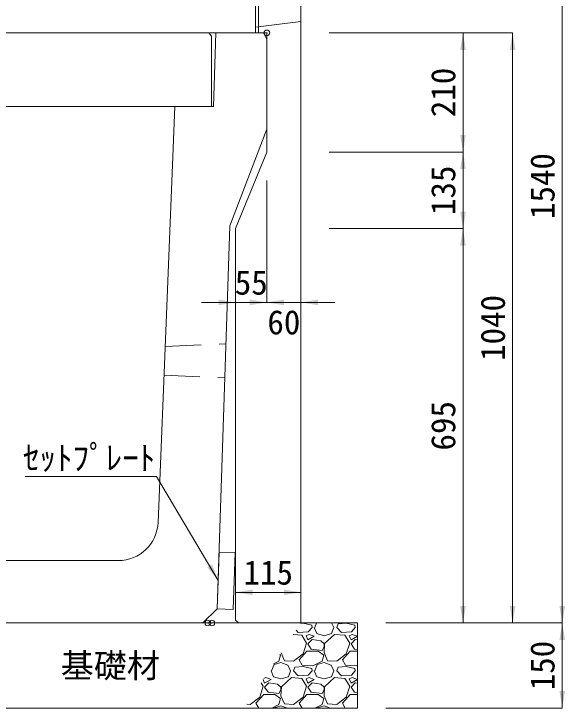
# Model space of a CAD drawing. Units: millimetres at full size. Extents: x 172874 to 217143, y 854931 to 903297.
# Drawn here: x 203586 to 204557, y 863974 to 865197 of the extents above; entities that cross this region are included whole.
import ezdxf
from ezdxf.enums import TextEntityAlignment as Align

# ---------------------------------------------------------------- set-up
doc = ezdxf.new("R2010")
doc.units = ezdxf.units.MM
doc.header["$LTSCALE"] = 20
doc.header["$PDMODE"] = 32
doc.header["$PDSIZE"] = 10
doc.linetypes.add('DASHED', pattern=[7.5, 6, -1.5])
doc.linetypes.add('USER2', pattern=[4.7625, 3.175, -1.5875])
for name, color, linetype, lineweight in [('セットプレート', 3, 'Continuous', 13), ('パネックスKDR', 2, 'Continuous', 13), ('基礎材', 7, 'Continuous', 15), ('寸法線', 7, 'Continuous', 13), ('引出線', 4, 'Continuous', 13), ('本体', 2, 'Continuous', 13), ('補助線', 8, 'Continuous', 13), ('ﾊｯﾁﾝｸﾞ', 7, 'Continuous', 5)]:
    doc.layers.add(name, color=color, linetype=linetype, lineweight=lineweight)
doc.styles.add('ＭＳ ゴシック', font='')
doc.styles.get('ＭＳ ゴシック').set_extended_font_data('MS Gothic')

# ---------------------------------------------------------------- blocks, each defined once
blk = doc.blocks.new('filled_arrow')
at = {"color": 0, "linetype": 'Continuous', "lineweight": -2}
blk.add_solid([(7.5, 1.25), (0, 0), (7.5, -1.25)], dxfattribs=at)

msp = doc.modelspace()

# ---------------------------------------------------------------- linework, layer by layer
at = {"layer": 'セットプレート'}
msp.add_lwpolyline([(203944.21, 864148.51), (203972.2, 864147.58), (203975.5, 864247.53), (203947.52, 864248.45)], close=True, dxfattribs=at)
at = {"layer": 'パネックスKDR', "lineweight": 5}
msp.add_line((204016.52, 865663.52), (204016.52, 865163.52), dxfattribs=at)
at = {"layer": 'パネックスKDR'}
for p, q in [((204091.52, 865663.52), (204091.52, 864123.52)), ((204011.52, 865658.52), (204011.52, 865163.52)), ((204011.52, 865163.52), (204031.52, 865163.52)), ((204031.52, 865163.52), (204031.52, 864953.52)), ((204031.52, 864953.52), (203976.52, 864818.52)), ((203976.52, 864818.52), (203976.52, 864128.52)), ((203976.52, 864128.52), (203981.52, 864123.52)), ((203981.52, 864123.52), (204091.52, 864123.52))]:
    msp.add_line(p, q, dxfattribs=at)
at = {"layer": 'パネックスKDR', "linetype": 'DASHED', "lineweight": 9}
msp.add_line((204011.52, 865173.52), (204091.52, 865183.52), dxfattribs=at)
at = {"layer": '基礎材'}
for p, q in [((203319.66, 864123.52), (204191.52, 864123.52)), ((204191.52, 864123.52), (204191.52, 863973.52)), ((203319.66, 863973.52), (204191.52, 863973.52))]:
    msp.add_line(p, q, dxfattribs=at)
at = {"layer": '寸法線'}
for p, q in [((204552.37, 864123.52), (204552.37, 865663.52)), ((203961.52, 865163.52), (203466.52, 865163.52)), ((204141.52, 865163.52), (204464.87, 865163.52)), ((204141.52, 865163.52), (204377.37, 865163.52)), ((204377.37, 865163.52), (204377.37, 864953.52)), ((204464.87, 865163.52), (204464.87, 864123.52)), ((204141.52, 864953.52), (204377.37, 864953.52)), ((204141.52, 864953.52), (204377.37, 864953.52)), ((204377.37, 864953.52), (204377.37, 864818.52)), ((204031.52, 864903.52), (204031.52, 864688.52)), ((204031.52, 864903.52), (204031.52, 864688.52)), ((204091.52, 864903.52), (204091.52, 864688.52)), ((204141.52, 864818.52), (204377.37, 864818.52)), ((204141.52, 864818.52), (204377.37, 864818.52)), ((204377.37, 864818.52), (204377.37, 864123.52)), ((203976.52, 864768.52), (203976.52, 864688.52)), ((204091.52, 864688.52), (203916.52, 864688.52)), ((203971.52, 864688.52), (204151.52, 864688.52)), ((203976.52, 864177.52), (204091.52, 864177.52)), ((203976.52, 864153.52), (203976.52, 864177.52)), ((204091.52, 864148.52), (204091.52, 864177.52)), ((204241.52, 864123.52), (204552.37, 864123.52)), ((204241.52, 864123.52), (204464.87, 864123.52)), ((204241.52, 864123.52), (204377.37, 864123.52)), ((204241.52, 864123.52), (204552.37, 864123.52)), ((204552.37, 864123.52), (204552.37, 863973.52)), ((204241.52, 863973.52), (204552.37, 863973.52))]:
    msp.add_line(p, q, dxfattribs=at)
at = {"layer": '引出線'}
msp.add_lwpolyline([(203945.87, 864198.48), (203837.03, 864381.96), (203605.67, 864381.96)], dxfattribs=at)
at = {"layer": '本体'}
for p, q in [((203941.52, 865163.52), (203937.52, 865033.52)), ((203941.52, 865163.52), (204025.52, 865163.52)), ((204025.52, 865163.52), (204031.52, 865151.52)), ((204031.52, 865151.52), (204031.52, 864993.52)), ((203869.02, 865033.52), (203839.71, 864300.72)), ((203869.02, 865033.52), (203937.52, 865033.52)), ((204031.52, 864993.52), (203966.52, 864823.52)), ((203966.52, 864823.52), (203944.21, 864148.51)), ((203568.28, 864233.52), (203769.77, 864233.52)), ((203918.39, 864123.52), (203944.21, 864148.51)), ((203419.66, 864123.52), (203918.39, 864123.52))]:
    msp.add_line(p, q, dxfattribs=at)
at = {"layer": '本体', "linetype": 'USER2'}
for p, q in [((203852.1, 864610.52), (203959.65, 864615.52)), ((203850.1, 864560.52), (203957.67, 864555.52))]:
    msp.add_line(p, q, dxfattribs=at)
at = {"layer": '本体', "lineweight": 20}
msp.add_lwpolyline([(203404.02, 865157.52), (203409.02, 865163.52), (203929.02, 865163.52), (203934.02, 865157.52), (203934.02, 865033.52), (203404.02, 865033.52)], close=True, dxfattribs=at)
at = {"layer": '本体'}
msp.add_arc((203769.77, 864303.52), 70, 270, 357.70939, dxfattribs=at)
at = {"layer": '補助線'}
for p in [(204031.52, 865163.52), (203927.52, 864123.52), (203934.52, 864123.52), (203934.52, 864123.52)]:
    msp.add_point(p, dxfattribs=at)
at = {"layer": 'ﾊｯﾁﾝｸﾞ'}
for p, q in [((204095.31, 864123.29), (204091.08, 864122.85)), ((204110.55, 864119.48), (204095.31, 864123.29)), ((204115.88, 864115.67), (204119.25, 864123.52)), ((204145.79, 864123.52), (204149.41, 864115.67)), ((204154.75, 864115.67), (204157.03, 864121.77)), ((204171.51, 864123.29), (204157.03, 864121.77)), ((204186.75, 864119.48), (204171.51, 864123.29)), ((204086.93, 864106.53), (204083.03, 864110.78)), ((204104.45, 864108.05), (204086.93, 864106.53)), ((204111.31, 864115.67), (204104.45, 864108.05)), ((204111.31, 864115.67), (204110.55, 864119.48)), ((204115.12, 864115.67), (204119.69, 864105)), ((204145.6, 864105), (204149.41, 864115.67)), ((204163.13, 864106.53), (204154.75, 864115.67)), ((204180.65, 864108.05), (204163.13, 864106.53)), ((204187.51, 864115.67), (204180.65, 864108.05)), ((204187.51, 864115.67), (204186.75, 864119.48)), ((204191.32, 864115.67), (204191.53, 864115.2)), ((204093.02, 864101.96), (204077.98, 864103.21)), ((204101.41, 864088.24), (204093.02, 864101.96)), ((204105.98, 864103.48), (204100.64, 864101.19)), ((204100.64, 864101.19), (204103.69, 864093.57)), ((204103.69, 864093.57), (204115.12, 864100.43)), ((204115.12, 864100.43), (204105.98, 864103.48)), ((204119.69, 864105), (204132.65, 864101.19)), ((204132.65, 864101.19), (204145.6, 864105)), ((204150.94, 864103.48), (204133.41, 864087.48)), ((204169.22, 864101.96), (204150.94, 864103.48)), ((204177.61, 864088.24), (204169.22, 864101.96)), ((204182.18, 864103.48), (204176.84, 864101.19)), ((204176.84, 864101.19), (204179.89, 864093.57)), ((204179.89, 864093.57), (204191.32, 864100.43)), ((204191.32, 864100.43), (204182.18, 864103.48)), ((204095.31, 864069.19), (204101.41, 864088.24)), ((204111.31, 864094.34), (204103.69, 864086.72)), ((204103.69, 864086.72), (204109.79, 864077.57)), ((204126.55, 864092.05), (204111.31, 864094.34)), ((204132.65, 864086.72), (204126.55, 864092.05)), ((204133.41, 864087.48), (204132.65, 864071.48)), ((204132.65, 864082.14), (204132.65, 864086.72)), ((204171.51, 864069.19), (204177.61, 864088.24)), ((204187.51, 864094.34), (204179.89, 864086.72)), ((204179.89, 864086.72), (204185.99, 864077.57)), ((204191.53, 864093.73), (204187.51, 864094.34)), ((204056.6, 864071.13), (204062.54, 864057)), ((204088.45, 864058.52), (204102.17, 864073.76)), ((204102.17, 864073.76), (204121.98, 864073.76)), ((204109.79, 864077.57), (204128.84, 864075.29)), ((204121.98, 864073.76), (204131.89, 864066.9)), ((204128.84, 864075.29), (204132.65, 864082.14)), ((204132.65, 864071.48), (204138.74, 864057)), ((204164.65, 864058.52), (204178.37, 864073.76)), ((204178.37, 864073.76), (204191.54, 864073.76)), ((204185.99, 864077.57), (204191.54, 864076.91)), ((204055.69, 864066.9), (204052.64, 864056.24)), ((204054.38, 864067.81), (204055.69, 864066.9)), ((204078.55, 864056.24), (204095.31, 864069.19)), ((204131.89, 864066.9), (204128.84, 864056.24)), ((204154.75, 864056.24), (204171.51, 864069.19)), ((204039.68, 864039.47), (204044.26, 864050.14)), ((204052.64, 864056.24), (204043.46, 864051.43)), ((204044.26, 864050.14), (204056.45, 864053.95)), ((204056.45, 864053.95), (204068.64, 864049.38)), ((204062.54, 864057), (204078.55, 864056.24)), ((204068.64, 864049.38), (204073.21, 864039.47)), ((204095.31, 864047.09), (204080.83, 864045.57)), ((204093.79, 864049.38), (204088.45, 864058.52)), ((204112.84, 864047.85), (204093.79, 864049.38)), ((204110.55, 864043.28), (204095.31, 864047.09)), ((204128.84, 864056.24), (204112.84, 864047.85)), ((204115.88, 864039.47), (204120.46, 864050.14)), ((204120.46, 864050.14), (204132.65, 864053.95)), ((204132.65, 864053.95), (204144.84, 864049.38)), ((204138.74, 864057), (204154.75, 864056.24)), ((204144.84, 864049.38), (204149.41, 864039.47)), ((204171.51, 864047.09), (204157.03, 864045.57)), ((204169.99, 864049.38), (204164.65, 864058.52)), ((204189.04, 864047.85), (204169.99, 864049.38)), ((204186.75, 864043.28), (204171.51, 864047.09)), ((204191.55, 864049.17), (204189.04, 864047.85)), ((204038.92, 864039.47), (204043.49, 864028.8)), ((204069.4, 864028.8), (204073.21, 864039.47)), ((204078.55, 864039.47), (204080.83, 864045.57)), ((204086.93, 864030.33), (204078.55, 864039.47)), ((204111.31, 864039.47), (204104.45, 864031.85)), ((204111.31, 864039.47), (204110.55, 864043.28)), ((204115.12, 864039.47), (204119.69, 864028.8)), ((204145.6, 864028.8), (204149.41, 864039.47)), ((204154.75, 864039.47), (204157.03, 864045.57)), ((204163.13, 864030.33), (204154.75, 864039.47)), ((204187.51, 864039.47), (204180.65, 864031.85)), ((204187.51, 864039.47), (204186.75, 864043.28)), ((204191.32, 864039.47), (204191.55, 864038.94)), ((204024.97, 864023.69), (204027.49, 864017.37)), ((204029.78, 864027.28), (204026.4, 864025.83)), ((204027.49, 864017.37), (204038.92, 864024.23)), ((204038.92, 864024.23), (204029.78, 864027.28)), ((204043.49, 864028.8), (204056.45, 864024.99)), ((204056.45, 864024.99), (204069.4, 864028.8)), ((204074.74, 864027.28), (204057.21, 864011.28)), ((204093.02, 864025.76), (204074.74, 864027.28)), ((204104.45, 864031.85), (204086.93, 864030.33)), ((204101.41, 864012.04), (204093.02, 864025.76)), ((204105.98, 864027.28), (204100.64, 864024.99)), ((204100.64, 864024.99), (204103.69, 864017.37)), ((204103.69, 864017.37), (204115.12, 864024.23)), ((204115.12, 864024.23), (204105.98, 864027.28)), ((204119.69, 864028.8), (204132.65, 864024.99)), ((204132.65, 864024.99), (204145.6, 864028.8)), ((204150.94, 864027.28), (204133.41, 864011.28)), ((204169.22, 864025.76), (204150.94, 864027.28)), ((204180.65, 864031.85), (204163.13, 864030.33)), ((204177.61, 864012.04), (204169.22, 864025.76)), ((204182.18, 864027.28), (204176.84, 864024.99)), ((204176.84, 864024.99), (204179.89, 864017.37)), ((204179.89, 864017.37), (204191.32, 864024.23)), ((204191.32, 864024.23), (204182.18, 864027.28)), ((204019.11, 863992.99), (204025.21, 864012.04)), ((204025.21, 864012.04), (204021.38, 864018.3)), ((204035.11, 864018.14), (204027.49, 864010.52)), ((204027.49, 864010.52), (204033.59, 864001.37)), ((204050.35, 864015.85), (204035.11, 864018.14)), ((204056.45, 864010.52), (204050.35, 864015.85)), ((204057.21, 864011.28), (204056.45, 863995.28)), ((204056.45, 864005.94), (204056.45, 864010.52)), ((204095.31, 863992.99), (204101.41, 864012.04)), ((204111.31, 864018.14), (204103.69, 864010.52)), ((204103.69, 864010.52), (204109.79, 864001.37)), ((204126.55, 864015.85), (204111.31, 864018.14)), ((204132.65, 864010.52), (204126.55, 864015.85)), ((204133.41, 864011.28), (204132.65, 863995.28)), ((204132.65, 864005.94), (204132.65, 864010.52)), ((204171.51, 863992.99), (204177.61, 864012.04)), ((204187.51, 864018.14), (204179.89, 864010.52)), ((204179.89, 864010.52), (204185.99, 864001.37)), ((204191.56, 864017.53), (204187.51, 864018.14)), ((204033.59, 864001.37), (204052.64, 863999.09)), ((204052.64, 863999.09), (204056.45, 864005.94)), ((204109.79, 864001.37), (204128.84, 863999.09)), ((204128.84, 863999.09), (204132.65, 864005.94)), ((204185.99, 864001.37), (204191.56, 864000.7)), ((204002.35, 863980.04), (204019.11, 863992.99)), ((204012.25, 863982.32), (204025.97, 863997.56)), ((204025.97, 863997.56), (204045.78, 863997.56)), ((204045.78, 863997.56), (204055.69, 863990.7)), ((204055.69, 863990.7), (204052.64, 863980.04)), ((204056.45, 863995.28), (204062.54, 863980.8)), ((204078.55, 863980.04), (204095.31, 863992.99)), ((204088.45, 863982.32), (204102.17, 863997.56)), ((204102.17, 863997.56), (204121.98, 863997.56)), ((204121.98, 863997.56), (204131.89, 863990.7)), ((204131.89, 863990.7), (204128.84, 863980.04)), ((204132.65, 863995.28), (204138.74, 863980.8)), ((204154.75, 863980.04), (204171.51, 863992.99)), ((204164.65, 863982.32), (204178.37, 863997.56)), ((204178.37, 863997.56), (204191.56, 863997.56)), ((203991.53, 863973.52), (203991.53, 863973.52)), ((203996.07, 863980.34), (204002.35, 863980.04)), ((204017.39, 863973.52), (204012.25, 863982.32)), ((204052.64, 863980.04), (204040.2, 863973.52)), ((204044.08, 863973.52), (204044.26, 863973.94)), ((204044.26, 863973.94), (204056.45, 863977.75)), ((204056.45, 863977.75), (204067.73, 863973.52)), ((204062.54, 863980.8), (204078.55, 863980.04)), ((204093.59, 863973.52), (204088.45, 863982.32)), ((204128.84, 863980.04), (204116.4, 863973.52)), ((204120.28, 863973.52), (204120.46, 863973.94)), ((204120.46, 863973.94), (204132.65, 863977.75)), ((204132.65, 863977.75), (204143.93, 863973.52)), ((204138.74, 863980.8), (204154.75, 863980.04)), ((204169.79, 863973.52), (204164.65, 863982.32))]:
    msp.add_line(p, q, dxfattribs=at)

# ---------------------------------------------------------------- block references
at = {"layer": '寸法線', "xscale": 4, "yscale": 4}
for p, rotation in [((204377.37, 865163.52), 270), ((204464.87, 865163.52), 270), ((204377.37, 864953.52), 90), ((204377.37, 864953.52), 270), ((204377.37, 864818.52), 90), ((204377.37, 864818.52), 270), ((203976.52, 864688.52), 180), ((204031.52, 864688.52), 180), ((204091.52, 864177.52), 180), ((204377.37, 864123.52), 90), ((204464.87, 864123.52), 90), ((204552.37, 864123.52), 90), ((204552.37, 864123.52), 270), ((204552.37, 863973.52), 90)]:
    msp.add_blockref('filled_arrow', p, dxfattribs=dict(at, rotation=rotation))
for p in [(204031.52, 864688.52), (204091.52, 864688.52), (203976.52, 864177.52)]:
    msp.add_blockref('filled_arrow', p, dxfattribs=at)
at = {"layer": '引出線', "xscale": 4, "yscale": 4, "rotation": 120.7}
msp.add_blockref('filled_arrow', (203945.87, 864198.48), dxfattribs=at)

# ---------------------------------------------------------------- texts
at = {"layer": '寸法線', "style": 'ＭＳ ゴシック'}
for s, p in [('210', (204342.37, 865058.52)), ('1540', (204517.37, 864893.52)), ('135', (204342.37, 864886.02)), ('1040', (204429.87, 864643.52)), ('695', (204342.37, 864471.02)), ('150', (204517.37, 864048.52))]:
    msp.add_text(s, height=42.72, rotation=90, dxfattribs=at).set_placement(p, align=Align.MIDDLE_CENTER)
for s, p in [('55', (204004.02, 864723.52)), ('60', (204061.52, 864653.52)), ('115', (204034.02, 864212.52)), ('基礎材', (203755.59, 864048.52))]:
    msp.add_text(s, height=42.72, dxfattribs=at).set_placement(p, align=Align.MIDDLE_CENTER)
at = {"layer": '引出線', "style": 'ＭＳ ゴシック'}
msp.add_text('ｾｯﾄﾌﾟﾚｰﾄ', height=42.72, dxfattribs=at).set_placement((203834.78, 864435.96), align=Align.TOP_RIGHT)

doc.saveas('drawing.dxf')
